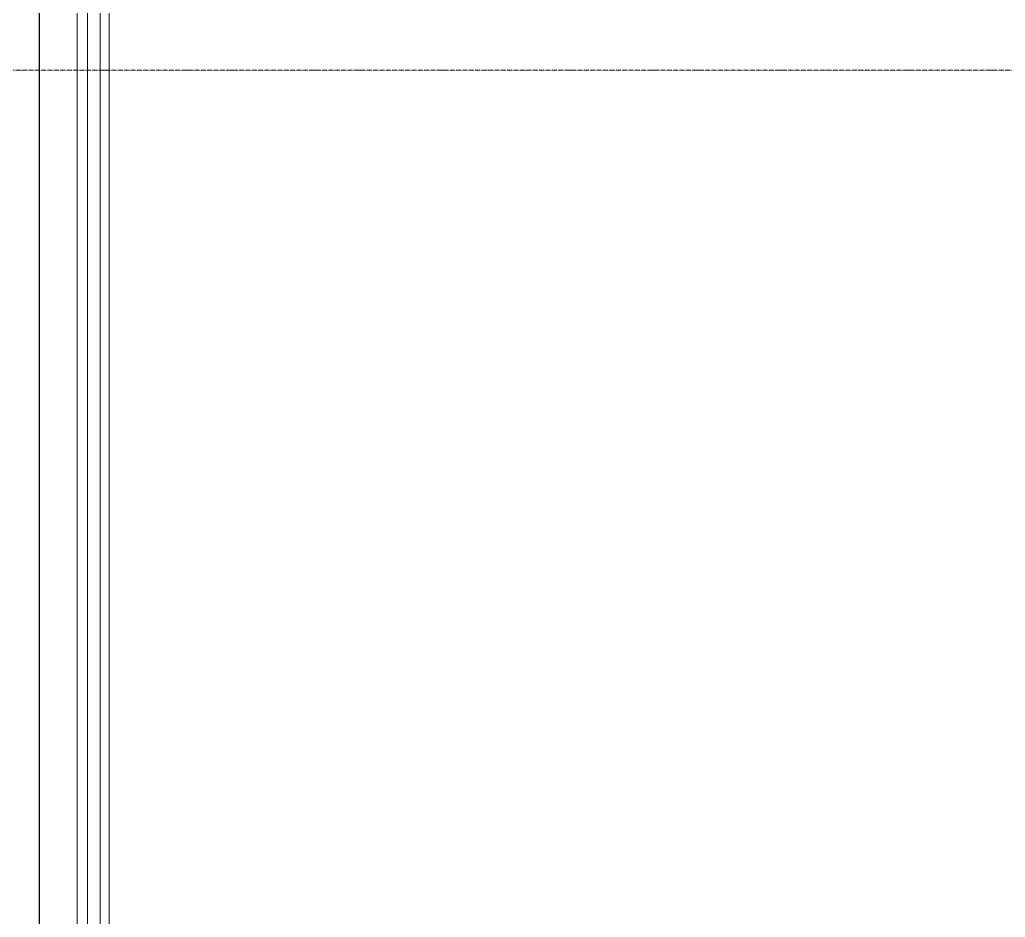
# Model space of a CAD drawing. Header units: millimetres. Extents: x -10915 to 62537, y -37640 to 44223.
# Drawn here: x 10609 to 14484, y 16914 to 20443 of the extents above; entities that cross this region are included whole.
import ezdxf

# ---------------------------------------------------------------- set-up
doc = ezdxf.new("R2010")
doc.units = ezdxf.units.MM
doc.linetypes.add('ADSK_Линия сетки', pattern=[25, 20, -2.5, 0, -2.5])
for name, color, linetype, lineweight in [('Оси', 7, 'Continuous', 9), ('Стены наружные', 7, 'Continuous', 18), ('Стены несущие', 7, 'Continuous', 30), ('Стены отделка', 7, 'Continuous', 30), ('Стены штриховка', 7, 'Continuous', 9)]:
    doc.layers.add(name, color=color, linetype=linetype, lineweight=lineweight)

msp = doc.modelspace()

# ---------------------------------------------------------------- linework, layer by layer
at = {"layer": 'Оси', "linetype": 'ADSK_Линия сетки'}
msp.add_line((-10114.729, 20245), (56004.853, 20245), dxfattribs=at)
at = {"layer": 'Стены наружные'}
for p, q in [((10960, 20867.525), (10960, 13442.039)), ((10925, 13441.585), (10925, 20832.525))]:
    msp.add_line(p, q, dxfattribs=at)
at = {"layer": 'Стены несущие'}
msp.add_line((10685, 20612.525), (10685, 14471), dxfattribs=at)
at = {"layer": 'Стены отделка', "lineweight": 9}
msp.add_line((10875, 14471), (10875, 20782.525), dxfattribs=at)
at = {"layer": 'Стены штриховка'}
msp.add_line((10835, 20762.525), (10835, 14471), dxfattribs=at)

doc.saveas('drawing.dxf')
